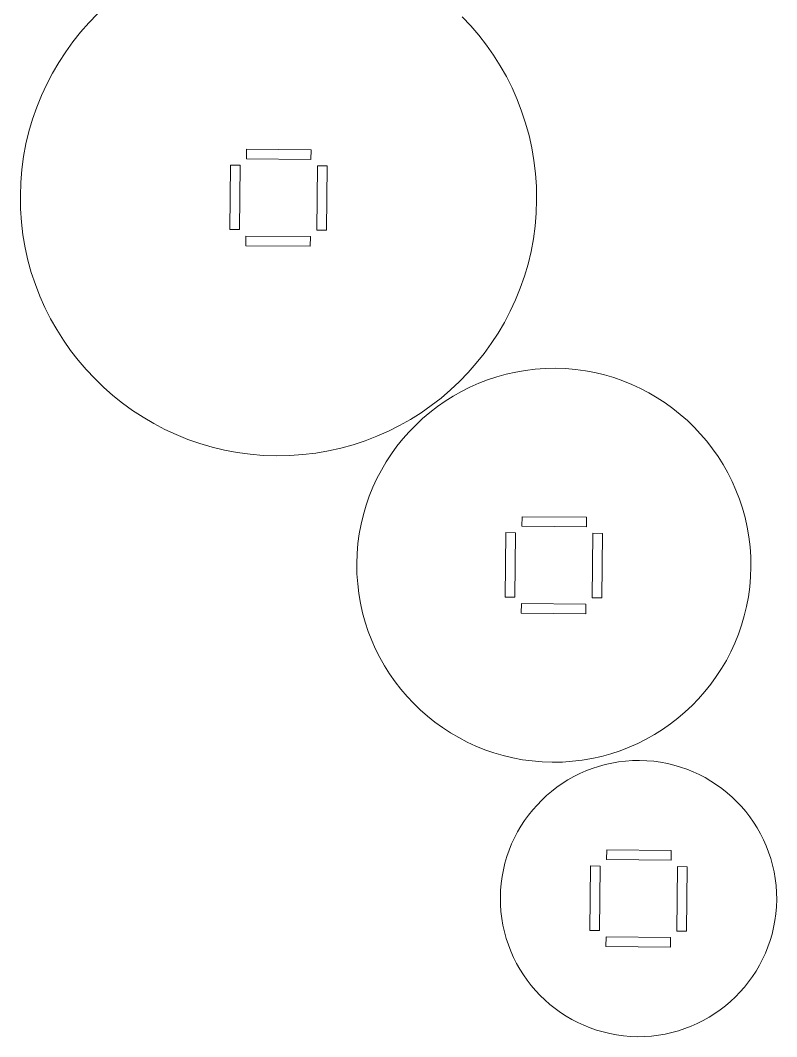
# Model space of a CAD drawing. Header units: inches. Extents: x -2.95 to 3.29, y -5.05 to 4.57.
# Drawn here: x -2.95 to 0.337, y -4.843 to -0.424 of the extents above; entities that cross this region are included whole.
import ezdxf

# ---------------------------------------------------------------- set-up
doc = ezdxf.new("R2010")
doc.units = ezdxf.units.IN
doc.header["$MEASUREMENT"] = 0
doc.layers.add('Katman 1', color=7, linetype='Continuous')

msp = doc.modelspace()

# ---------------------------------------------------------------- linework, layer by layer
at = {"layer": 'Katman 1', "color": 250, "lineweight": 9}
for points in [[(-2.6141, -0.3965), (-2.6141, -0.3965), (-2.6519, -0.4354), (-2.6519, -0.4354)], [(-2.6519, -0.4354), (-2.6519, -0.4354), (-2.6875, -0.4757), (-2.6875, -0.4757)], [(-0.992, -0.4484), (-0.992, -0.4484), (-1.0291, -0.4089), (-1.0291, -0.4089)], [(-2.6875, -0.4757), (-2.6875, -0.4757), (-2.7211, -0.5178), (-2.7211, -0.5178)], [(-0.9573, -0.4893), (-0.9573, -0.4893), (-0.992, -0.4484), (-0.992, -0.4484)], [(-2.7211, -0.5178), (-2.7211, -0.5178), (-2.7526, -0.5616), (-2.7526, -0.5616)], [(-0.924, -0.5319), (-0.924, -0.5319), (-0.9573, -0.4893), (-0.9573, -0.4893)], [(-2.7526, -0.5616), (-2.7526, -0.5616), (-2.7823, -0.6069), (-2.7823, -0.6069)], [(-0.8932, -0.5762), (-0.8932, -0.5762), (-0.924, -0.5319), (-0.924, -0.5319)], [(-2.7823, -0.6069), (-2.7823, -0.6069), (-2.8096, -0.6536), (-2.8096, -0.6536)], [(-0.8642, -0.6219), (-0.8642, -0.6219), (-0.8932, -0.5762), (-0.8932, -0.5762)], [(-2.8096, -0.6536), (-2.8096, -0.6536), (-2.8349, -0.702), (-2.8349, -0.702)], [(-0.8376, -0.669), (-0.8376, -0.669), (-0.8642, -0.6219), (-0.8642, -0.6219)], [(-2.8349, -0.702), (-2.8349, -0.702), (-2.858, -0.7515), (-2.858, -0.7515)], [(-0.8131, -0.7179), (-0.8131, -0.7179), (-0.8376, -0.669), (-0.8376, -0.669)], [(-0.7911, -0.7677), (-0.7911, -0.7677), (-0.8131, -0.7179), (-0.8131, -0.7179)], [(-2.858, -0.7515), (-2.858, -0.7515), (-2.8784, -0.8021), (-2.8784, -0.8021)], [(-0.7712, -0.8186), (-0.7712, -0.8186), (-0.7911, -0.7677), (-0.7911, -0.7677)], [(-2.8784, -0.8021), (-2.8784, -0.8021), (-2.8966, -0.8541), (-2.8966, -0.8541)], [(-0.7538, -0.8709), (-0.7538, -0.8709), (-0.7712, -0.8186), (-0.7712, -0.8186)], [(-2.8966, -0.8541), (-2.8966, -0.8541), (-2.9121, -0.9072), (-2.9121, -0.9072)], [(-0.7392, -0.9242), (-0.7392, -0.9242), (-0.7538, -0.8709), (-0.7538, -0.8709)], [(-2.9121, -0.9072), (-2.9121, -0.9072), (-2.9251, -0.9614), (-2.9251, -0.9614)], [(-0.727, -0.9786), (-0.727, -0.9786), (-0.7392, -0.9242), (-0.7392, -0.9242)], [(-2.9251, -0.9614), (-2.9251, -0.9614), (-2.9354, -1.0162), (-2.9354, -1.0162)], [(-2.9354, -1.0162), (-2.9354, -1.0162), (-2.9431, -1.0722), (-2.9431, -1.0722)], [(-1.9663, -0.9843), (-1.9663, -0.9843), (-1.9667, -1.0263), (-1.9667, -1.0263)], [(-1.6864, -0.9865), (-1.6864, -0.9865), (-1.9663, -0.9843), (-1.9663, -0.9843)], [(-1.6867, -1.0285), (-1.6867, -1.0285), (-1.6864, -0.9865), (-1.6864, -0.9865)], [(-0.7176, -1.0336), (-0.7176, -1.0336), (-0.727, -0.9786), (-0.727, -0.9786)], [(-2.0369, -1.0537), (-2.0369, -1.0537), (-2.0391, -1.3337), (-2.0391, -1.3337)], [(-1.9949, -1.0541), (-1.9949, -1.0541), (-2.0369, -1.0537), (-2.0369, -1.0537)], [(-1.9971, -1.334), (-1.9971, -1.334), (-1.9949, -1.0541), (-1.9949, -1.0541)], [(-1.9667, -1.0263), (-1.9667, -1.0263), (-1.6867, -1.0285), (-1.6867, -1.0285)], [(-1.6589, -1.0567), (-1.6589, -1.0567), (-1.6611, -1.3367), (-1.6611, -1.3367)], [(-1.6169, -1.057), (-1.6169, -1.057), (-1.6589, -1.0567), (-1.6589, -1.0567)], [(-1.6191, -1.337), (-1.6191, -1.337), (-1.6169, -1.057), (-1.6169, -1.057)], [(-0.711, -1.0897), (-0.711, -1.0897), (-0.7176, -1.0336), (-0.7176, -1.0336)], [(-2.9431, -1.0722), (-2.9431, -1.0722), (-2.9478, -1.1291), (-2.9478, -1.1291)], [(-0.7069, -1.1467), (-0.7069, -1.1467), (-0.711, -1.0897), (-0.711, -1.0897)], [(-2.9478, -1.1291), (-2.9478, -1.1291), (-2.9496, -1.1866), (-2.9496, -1.1866)], [(-0.706, -1.2042), (-0.706, -1.2042), (-0.7069, -1.1467), (-0.7069, -1.1467)], [(-2.9496, -1.1866), (-2.9496, -1.1866), (-2.9487, -1.2443), (-2.9487, -1.2443)], [(-0.7078, -1.2619), (-0.7078, -1.2619), (-0.706, -1.2042), (-0.706, -1.2042)], [(-2.9487, -1.2443), (-2.9487, -1.2443), (-2.9449, -1.3011), (-2.9449, -1.3011)], [(-0.7128, -1.3186), (-0.7128, -1.3186), (-0.7078, -1.2619), (-0.7078, -1.2619)], [(-2.9449, -1.3011), (-2.9449, -1.3011), (-2.9381, -1.3571), (-2.9381, -1.3571)], [(-0.7203, -1.3745), (-0.7203, -1.3745), (-0.7128, -1.3186), (-0.7128, -1.3186)], [(-2.9381, -1.3571), (-2.9381, -1.3571), (-2.9287, -1.4125), (-2.9287, -1.4125)], [(-2.0391, -1.3337), (-2.0391, -1.3337), (-1.9971, -1.334), (-1.9971, -1.334)], [(-1.9693, -1.3622), (-1.9693, -1.3622), (-1.9696, -1.4042), (-1.9696, -1.4042)], [(-1.6893, -1.3644), (-1.6893, -1.3644), (-1.9693, -1.3622), (-1.9693, -1.3622)], [(-1.6897, -1.4064), (-1.6897, -1.4064), (-1.6893, -1.3644), (-1.6893, -1.3644)], [(-1.6611, -1.3367), (-1.6611, -1.3367), (-1.6191, -1.337), (-1.6191, -1.337)], [(-2.9287, -1.4125), (-2.9287, -1.4125), (-2.9165, -1.4668), (-2.9165, -1.4668)], [(-1.9696, -1.4042), (-1.9696, -1.4042), (-1.6897, -1.4064), (-1.6897, -1.4064)], [(-0.7305, -1.4297), (-0.7305, -1.4297), (-0.7203, -1.3745), (-0.7203, -1.3745)], [(-0.7436, -1.4838), (-0.7436, -1.4838), (-0.7305, -1.4297), (-0.7305, -1.4297)], [(-2.9165, -1.4668), (-2.9165, -1.4668), (-2.9019, -1.5201), (-2.9019, -1.5201)], [(-0.759, -1.5369), (-0.759, -1.5369), (-0.7436, -1.4838), (-0.7436, -1.4838)], [(-2.9019, -1.5201), (-2.9019, -1.5201), (-2.8844, -1.5724), (-2.8844, -1.5724)], [(-0.7772, -1.589), (-0.7772, -1.589), (-0.759, -1.5369), (-0.759, -1.5369)], [(-2.8844, -1.5724), (-2.8844, -1.5724), (-2.8649, -1.6233), (-2.8649, -1.6233)], [(-0.798, -1.6395), (-0.798, -1.6395), (-0.7772, -1.589), (-0.7772, -1.589)], [(-2.8649, -1.6233), (-2.8649, -1.6233), (-2.8425, -1.6732), (-2.8425, -1.6732)], [(-2.8425, -1.6732), (-2.8425, -1.6732), (-2.818, -1.7217), (-2.818, -1.7217)], [(-0.8207, -1.689), (-0.8207, -1.689), (-0.798, -1.6395), (-0.798, -1.6395)], [(-2.818, -1.7217), (-2.818, -1.7217), (-2.7915, -1.7688), (-2.7915, -1.7688)], [(-0.846, -1.7372), (-0.846, -1.7372), (-0.8207, -1.689), (-0.8207, -1.689)], [(-0.8733, -1.7838), (-0.8733, -1.7838), (-0.846, -1.7372), (-0.846, -1.7372)], [(-2.7915, -1.7688), (-2.7915, -1.7688), (-2.7624, -1.8145), (-2.7624, -1.8145)], [(-0.9031, -1.8291), (-0.9031, -1.8291), (-0.8733, -1.7838), (-0.8733, -1.7838)], [(-2.7624, -1.8145), (-2.7624, -1.8145), (-2.7316, -1.8588), (-2.7316, -1.8588)], [(-0.9345, -1.8729), (-0.9345, -1.8729), (-0.9031, -1.8291), (-0.9031, -1.8291)], [(-2.7316, -1.8588), (-2.7316, -1.8588), (-2.6987, -1.9014), (-2.6987, -1.9014)], [(-0.9685, -1.915), (-0.9685, -1.915), (-0.9345, -1.8729), (-0.9345, -1.8729)], [(-2.6987, -1.9014), (-2.6987, -1.9014), (-2.6637, -1.9427), (-2.6637, -1.9427)], [(-2.6637, -1.9427), (-2.6637, -1.9427), (-2.6266, -1.9818), (-2.6266, -1.9818)], [(-1.0038, -1.9557), (-1.0038, -1.9557), (-0.9685, -1.915), (-0.9685, -1.915)], [(-0.7122, -1.9405), (-0.7122, -1.9405), (-0.7549, -1.9458), (-0.7549, -1.9458)], [(-0.6687, -1.9377), (-0.6687, -1.9377), (-0.7122, -1.9405), (-0.7122, -1.9405)], [(-0.6246, -1.937), (-0.6246, -1.937), (-0.6687, -1.9377), (-0.6687, -1.9377)], [(-0.5809, -1.9383), (-0.5809, -1.9383), (-0.6246, -1.937), (-0.6246, -1.937)], [(-0.5375, -1.9418), (-0.5375, -1.9418), (-0.5809, -1.9383), (-0.5809, -1.9383)], [(-0.4945, -1.9478), (-0.4945, -1.9478), (-0.5375, -1.9418), (-0.5375, -1.9418)], [(-2.6266, -1.9818), (-2.6266, -1.9818), (-2.588, -2.0192), (-2.588, -2.0192)], [(-1.0415, -1.9942), (-1.0415, -1.9942), (-1.0038, -1.9557), (-1.0038, -1.9557)], [(-0.919, -1.9868), (-0.919, -1.9868), (-0.958, -2.0019), (-0.958, -2.0019)], [(-0.879, -1.9735), (-0.879, -1.9735), (-0.919, -1.9868), (-0.919, -1.9868)], [(-0.8383, -1.9622), (-0.8383, -1.9622), (-0.879, -1.9735), (-0.879, -1.9735)], [(-0.7969, -1.9531), (-0.7969, -1.9531), (-0.8383, -1.9622), (-0.8383, -1.9622)], [(-0.7549, -1.9458), (-0.7549, -1.9458), (-0.7969, -1.9531), (-0.7969, -1.9531)], [(-0.4526, -1.9558), (-0.4526, -1.9558), (-0.4945, -1.9478), (-0.4945, -1.9478)], [(-0.4114, -1.9656), (-0.4114, -1.9656), (-0.4526, -1.9558), (-0.4526, -1.9558)], [(-0.3708, -1.9775), (-0.3708, -1.9775), (-0.4114, -1.9656), (-0.4114, -1.9656)], [(-0.331, -1.9914), (-0.331, -1.9914), (-0.3708, -1.9775), (-0.3708, -1.9775)], [(-2.588, -2.0192), (-2.588, -2.0192), (-2.5477, -2.0549), (-2.5477, -2.0549)], [(-1.1216, -2.0661), (-1.1216, -2.0661), (-1.0807, -2.031), (-1.0807, -2.031)], [(-1.0807, -2.031), (-1.0807, -2.031), (-1.0415, -1.9942), (-1.0415, -1.9942)], [(-0.9958, -2.0187), (-0.9958, -2.0187), (-1.0331, -2.0374), (-1.0331, -2.0374)], [(-0.958, -2.0019), (-0.958, -2.0019), (-0.9958, -2.0187), (-0.9958, -2.0187)], [(-0.2923, -2.0071), (-0.2923, -2.0071), (-0.331, -1.9914), (-0.331, -1.9914)], [(-0.2547, -2.0246), (-0.2547, -2.0246), (-0.2923, -2.0071), (-0.2923, -2.0071)], [(-0.2181, -2.0438), (-0.2181, -2.0438), (-0.2547, -2.0246), (-0.2547, -2.0246)], [(-2.5477, -2.0549), (-2.5477, -2.0549), (-2.5052, -2.0888), (-2.5052, -2.0888)], [(-1.1645, -2.0993), (-1.1645, -2.0993), (-1.1216, -2.0661), (-1.1216, -2.0661)], [(-1.069, -2.0577), (-1.069, -2.0577), (-1.1038, -2.0799), (-1.1038, -2.0799)], [(-1.0331, -2.0374), (-1.0331, -2.0374), (-1.069, -2.0577), (-1.069, -2.0577)], [(-0.1822, -2.0647), (-0.1822, -2.0647), (-0.2181, -2.0438), (-0.2181, -2.0438)], [(-0.1477, -2.0874), (-0.1477, -2.0874), (-0.1822, -2.0647), (-0.1822, -2.0647)], [(-2.5052, -2.0888), (-2.5052, -2.0888), (-2.4617, -2.1203), (-2.4617, -2.1203)], [(-2.4617, -2.1203), (-2.4617, -2.1203), (-2.4165, -2.15), (-2.4165, -2.15)], [(-1.2085, -2.1301), (-1.2085, -2.1301), (-1.1645, -2.0993), (-1.1645, -2.0993)], [(-1.1376, -2.1034), (-1.1376, -2.1034), (-1.1703, -2.1287), (-1.1703, -2.1287)], [(-1.1038, -2.0799), (-1.1038, -2.0799), (-1.1376, -2.1034), (-1.1376, -2.1034)], [(-0.1143, -2.1114), (-0.1143, -2.1114), (-0.1477, -2.0874), (-0.1477, -2.0874)], [(-0.082, -2.1372), (-0.082, -2.1372), (-0.1143, -2.1114), (-0.1143, -2.1114)], [(-2.4165, -2.15), (-2.4165, -2.15), (-2.3694, -2.1774), (-2.3694, -2.1774)], [(-1.3017, -2.1858), (-1.3017, -2.1858), (-1.2542, -2.1592), (-1.2542, -2.1592)], [(-1.2542, -2.1592), (-1.2542, -2.1592), (-1.2085, -2.1301), (-1.2085, -2.1301)], [(-1.2017, -2.1554), (-1.2017, -2.1554), (-1.2317, -2.1835), (-1.2317, -2.1835)], [(-1.1703, -2.1287), (-1.1703, -2.1287), (-1.2017, -2.1554), (-1.2017, -2.1554)], [(-0.051, -2.1645), (-0.051, -2.1645), (-0.082, -2.1372), (-0.082, -2.1372)], [(-0.0215, -2.193), (-0.0215, -2.193), (-0.051, -2.1645), (-0.051, -2.1645)], [(-2.3694, -2.1774), (-2.3694, -2.1774), (-2.3213, -2.2026), (-2.3213, -2.2026)], [(-2.3213, -2.2026), (-2.3213, -2.2026), (-2.2718, -2.2254), (-2.2718, -2.2254)], [(-1.3502, -2.2102), (-1.3502, -2.2102), (-1.3017, -2.1858), (-1.3017, -2.1858)], [(-1.2317, -2.1835), (-1.2317, -2.1835), (-1.2603, -2.213), (-1.2603, -2.213)], [(0.0066, -2.223), (0.0066, -2.223), (-0.0215, -2.193), (-0.0215, -2.193)], [(-2.2718, -2.2254), (-2.2718, -2.2254), (-2.2212, -2.2461), (-2.2212, -2.2461)], [(-2.2212, -2.2461), (-2.2212, -2.2461), (-2.1692, -2.264), (-2.1692, -2.264)], [(-1.5033, -2.2692), (-1.5033, -2.2692), (-1.4509, -2.2521), (-1.4509, -2.2521)], [(-1.4509, -2.2521), (-1.4509, -2.2521), (-1.4001, -2.2322), (-1.4001, -2.2322)], [(-1.4001, -2.2322), (-1.4001, -2.2322), (-1.3502, -2.2102), (-1.3502, -2.2102)], [(-1.2874, -2.244), (-1.2874, -2.244), (-1.3132, -2.2759), (-1.3132, -2.2759)], [(-1.2603, -2.213), (-1.2603, -2.213), (-1.2874, -2.244), (-1.2874, -2.244)], [(0.0333, -2.2543), (0.0333, -2.2543), (0.0066, -2.223), (0.0066, -2.223)], [(-2.1692, -2.264), (-2.1692, -2.264), (-2.1161, -2.2798), (-2.1161, -2.2798)], [(-2.1161, -2.2798), (-2.1161, -2.2798), (-2.062, -2.2928), (-2.062, -2.2928)], [(-2.062, -2.2928), (-2.062, -2.2928), (-2.0071, -2.3031), (-2.0071, -2.3031)], [(-1.6659, -2.3057), (-1.6659, -2.3057), (-1.6109, -2.2964), (-1.6109, -2.2964)], [(-1.6109, -2.2964), (-1.6109, -2.2964), (-1.5566, -2.2842), (-1.5566, -2.2842)], [(-1.5566, -2.2842), (-1.5566, -2.2842), (-1.5033, -2.2692), (-1.5033, -2.2692)], [(-1.3132, -2.2759), (-1.3132, -2.2759), (-1.3373, -2.3094), (-1.3373, -2.3094)], [(0.0583, -2.2867), (0.0583, -2.2867), (0.0333, -2.2543), (0.0333, -2.2543)], [(0.0822, -2.3205), (0.0822, -2.3205), (0.0583, -2.2867), (0.0583, -2.2867)], [(-2.0071, -2.3031), (-2.0071, -2.3031), (-1.9509, -2.3105), (-1.9509, -2.3105)], [(-1.9509, -2.3105), (-1.9509, -2.3105), (-1.8942, -2.3155), (-1.8942, -2.3155)], [(-1.8942, -2.3155), (-1.8942, -2.3155), (-1.8368, -2.3174), (-1.8368, -2.3174)], [(-1.8368, -2.3174), (-1.8368, -2.3174), (-1.7791, -2.3164), (-1.7791, -2.3164)], [(-1.7791, -2.3164), (-1.7791, -2.3164), (-1.7223, -2.3123), (-1.7223, -2.3123)], [(-1.7223, -2.3123), (-1.7223, -2.3123), (-1.6659, -2.3057), (-1.6659, -2.3057)], [(-1.3373, -2.3094), (-1.3373, -2.3094), (-1.36, -2.3438), (-1.36, -2.3438)], [(0.1039, -2.3553), (0.1039, -2.3553), (0.0822, -2.3205), (0.0822, -2.3205)], [(-1.3809, -2.3797), (-1.3809, -2.3797), (-1.4001, -2.4163), (-1.4001, -2.4163)], [(-1.36, -2.3438), (-1.36, -2.3438), (-1.3809, -2.3797), (-1.3809, -2.3797)], [(0.1247, -2.3915), (0.1247, -2.3915), (0.1039, -2.3553), (0.1039, -2.3553)], [(-1.4001, -2.4163), (-1.4001, -2.4163), (-1.4175, -2.4543), (-1.4175, -2.4543)], [(0.1432, -2.4284), (0.1432, -2.4284), (0.1247, -2.3915), (0.1247, -2.3915)], [(0.1601, -2.4667), (0.1601, -2.4667), (0.1432, -2.4284), (0.1432, -2.4284)], [(-1.4175, -2.4543), (-1.4175, -2.4543), (-1.4332, -2.4931), (-1.4332, -2.4931)], [(0.1752, -2.5057), (0.1752, -2.5057), (0.1601, -2.4667), (0.1601, -2.4667)], [(-1.4332, -2.4931), (-1.4332, -2.4931), (-1.4469, -2.5325), (-1.4469, -2.5325)], [(0.1882, -2.5453), (0.1882, -2.5453), (0.1752, -2.5057), (0.1752, -2.5057)], [(-1.4469, -2.5325), (-1.4469, -2.5325), (-1.4591, -2.573), (-1.4591, -2.573)], [(0.1994, -2.586), (0.1994, -2.586), (0.1882, -2.5453), (0.1882, -2.5453)], [(-1.4591, -2.573), (-1.4591, -2.573), (-1.4688, -2.6142), (-1.4688, -2.6142)], [(-0.7697, -2.5819), (-0.7697, -2.5819), (-0.77, -2.6239), (-0.77, -2.6239)], [(-0.4897, -2.5841), (-0.4897, -2.5841), (-0.7697, -2.5819), (-0.7697, -2.5819)], [(-0.49, -2.6261), (-0.49, -2.6261), (-0.4897, -2.5841), (-0.4897, -2.5841)], [(0.2089, -2.6274), (0.2089, -2.6274), (0.1994, -2.586), (0.1994, -2.586)], [(-1.4688, -2.6142), (-1.4688, -2.6142), (-1.4769, -2.6565), (-1.4769, -2.6565)], [(-0.77, -2.6239), (-0.77, -2.6239), (-0.49, -2.6261), (-0.49, -2.6261)], [(0.2159, -2.6698), (0.2159, -2.6698), (0.2089, -2.6274), (0.2089, -2.6274)], [(-1.4769, -2.6565), (-1.4769, -2.6565), (-1.4824, -2.6992), (-1.4824, -2.6992)], [(-0.8402, -2.6514), (-0.8402, -2.6514), (-0.8424, -2.9313), (-0.8424, -2.9313)], [(-0.7982, -2.6517), (-0.7982, -2.6517), (-0.8402, -2.6514), (-0.8402, -2.6514)], [(-0.8004, -2.9317), (-0.8004, -2.9317), (-0.7982, -2.6517), (-0.7982, -2.6517)], [(-0.4622, -2.6543), (-0.4622, -2.6543), (-0.4644, -2.9343), (-0.4644, -2.9343)], [(-0.4202, -2.6546), (-0.4202, -2.6546), (-0.4622, -2.6543), (-0.4622, -2.6543)], [(-0.4224, -2.9346), (-0.4224, -2.9346), (-0.4202, -2.6546), (-0.4202, -2.6546)], [(0.2212, -2.7125), (0.2212, -2.7125), (0.2159, -2.6698), (0.2159, -2.6698)], [(-1.4824, -2.6992), (-1.4824, -2.6992), (-1.4863, -2.7425), (-1.4863, -2.7425)], [(0.224, -2.7559), (0.224, -2.7559), (0.2212, -2.7125), (0.2212, -2.7125)], [(-1.4863, -2.7425), (-1.4863, -2.7425), (-1.4877, -2.7863), (-1.4877, -2.7863)], [(0.225, -2.7997), (0.225, -2.7997), (0.224, -2.7559), (0.224, -2.7559)], [(-1.4877, -2.7863), (-1.4877, -2.7863), (-1.487, -2.8304), (-1.487, -2.8304)], [(0.2233, -2.8438), (0.2233, -2.8438), (0.225, -2.7997), (0.225, -2.7997)], [(-1.487, -2.8304), (-1.487, -2.8304), (-1.4838, -2.8738), (-1.4838, -2.8738)], [(0.2198, -2.8871), (0.2198, -2.8871), (0.2233, -2.8438), (0.2233, -2.8438)], [(-1.4838, -2.8738), (-1.4838, -2.8738), (-1.4789, -2.9165), (-1.4789, -2.9165)], [(0.2139, -2.9298), (0.2139, -2.9298), (0.2198, -2.8871), (0.2198, -2.8871)], [(-1.4789, -2.9165), (-1.4789, -2.9165), (-1.4715, -2.9586), (-1.4715, -2.9586)], [(-1.4715, -2.9586), (-1.4715, -2.9586), (-1.4624, -3.0003), (-1.4624, -3.0003)], [(-0.8424, -2.9313), (-0.8424, -2.9313), (-0.8004, -2.9317), (-0.8004, -2.9317)], [(-0.7726, -2.9599), (-0.7726, -2.9599), (-0.773, -3.0019), (-0.773, -3.0019)], [(-0.4926, -2.9621), (-0.4926, -2.9621), (-0.7726, -2.9599), (-0.7726, -2.9599)], [(-0.4644, -2.9343), (-0.4644, -2.9343), (-0.4224, -2.9346), (-0.4224, -2.9346)], [(0.2062, -2.9718), (0.2062, -2.9718), (0.2139, -2.9298), (0.2139, -2.9298)], [(-1.4624, -3.0003), (-1.4624, -3.0003), (-1.4509, -3.041), (-1.4509, -3.041)], [(-0.773, -3.0019), (-0.773, -3.0019), (-0.493, -3.0041), (-0.493, -3.0041)], [(-0.493, -3.0041), (-0.493, -3.0041), (-0.4926, -2.9621), (-0.4926, -2.9621)], [(0.1961, -3.0133), (0.1961, -3.0133), (0.2062, -2.9718), (0.2062, -2.9718)], [(-1.4509, -3.041), (-1.4509, -3.041), (-1.4379, -3.0807), (-1.4379, -3.0807)], [(0.1842, -3.0538), (0.1842, -3.0538), (0.1961, -3.0133), (0.1961, -3.0133)], [(-1.4379, -3.0807), (-1.4379, -3.0807), (-1.4228, -3.1196), (-1.4228, -3.1196)], [(0.1706, -3.0933), (0.1706, -3.0933), (0.1842, -3.0538), (0.1842, -3.0538)], [(-1.4228, -3.1196), (-1.4228, -3.1196), (-1.4059, -3.1579), (-1.4059, -3.1579)], [(0.1374, -3.17), (0.1374, -3.17), (0.1549, -3.132), (0.1549, -3.132)], [(0.1549, -3.132), (0.1549, -3.132), (0.1706, -3.0933), (0.1706, -3.0933)], [(-1.4059, -3.1579), (-1.4059, -3.1579), (-1.3873, -3.1948), (-1.3873, -3.1948)], [(0.1183, -3.2066), (0.1183, -3.2066), (0.1374, -3.17), (0.1374, -3.17)], [(-1.3873, -3.1948), (-1.3873, -3.1948), (-1.367, -3.2307), (-1.367, -3.2307)], [(0.097, -3.2422), (0.097, -3.2422), (0.1183, -3.2066), (0.1183, -3.2066)], [(-1.367, -3.2307), (-1.367, -3.2307), (-1.3448, -3.2658), (-1.3448, -3.2658)], [(-1.3448, -3.2658), (-1.3448, -3.2658), (-1.3213, -3.2996), (-1.3213, -3.2996)], [(0.0747, -3.2769), (0.0747, -3.2769), (0.097, -3.2422), (0.097, -3.2422)], [(-1.3213, -3.2996), (-1.3213, -3.2996), (-1.296, -3.332), (-1.296, -3.332)], [(0.0248, -3.3424), (0.0248, -3.3424), (0.0502, -3.3103), (0.0502, -3.3103)], [(0.0502, -3.3103), (0.0502, -3.3103), (0.0747, -3.2769), (0.0747, -3.2769)], [(-1.296, -3.332), (-1.296, -3.332), (-1.2693, -3.3634), (-1.2693, -3.3634)], [(-0.0024, -3.3733), (-0.0024, -3.3733), (0.0248, -3.3424), (0.0248, -3.3424)], [(-1.2693, -3.3634), (-1.2693, -3.3634), (-1.2412, -3.3933), (-1.2412, -3.3933)], [(-1.2412, -3.3933), (-1.2412, -3.3933), (-1.2117, -3.4219), (-1.2117, -3.4219)], [(-0.031, -3.4028), (-0.031, -3.4028), (-0.0024, -3.3733), (-0.0024, -3.3733)], [(-1.2117, -3.4219), (-1.2117, -3.4219), (-1.1807, -3.4491), (-1.1807, -3.4491)], [(-0.0923, -3.4577), (-0.0923, -3.4577), (-0.061, -3.4309), (-0.061, -3.4309)], [(-0.061, -3.4309), (-0.061, -3.4309), (-0.031, -3.4028), (-0.031, -3.4028)], [(-1.1807, -3.4491), (-1.1807, -3.4491), (-1.1484, -3.4749), (-1.1484, -3.4749)], [(-1.1484, -3.4749), (-1.1484, -3.4749), (-1.115, -3.499), (-1.115, -3.499)], [(-0.1588, -3.5065), (-0.1588, -3.5065), (-0.1251, -3.483), (-0.1251, -3.483)], [(-0.1251, -3.483), (-0.1251, -3.483), (-0.0923, -3.4577), (-0.0923, -3.4577)], [(-1.115, -3.499), (-1.115, -3.499), (-1.0805, -3.5216), (-1.0805, -3.5216)], [(-1.0805, -3.5216), (-1.0805, -3.5216), (-1.0449, -3.5426), (-1.0449, -3.5426)], [(-0.2299, -3.549), (-0.2299, -3.549), (-0.1937, -3.5286), (-0.1937, -3.5286)], [(-0.1937, -3.5286), (-0.1937, -3.5286), (-0.1588, -3.5065), (-0.1588, -3.5065)], [(-1.0449, -3.5426), (-1.0449, -3.5426), (-1.0079, -3.5618), (-1.0079, -3.5618)], [(-1.0079, -3.5618), (-1.0079, -3.5618), (-0.9704, -3.5792), (-0.9704, -3.5792)], [(-0.3047, -3.5844), (-0.3047, -3.5844), (-0.2668, -3.5676), (-0.2668, -3.5676)], [(-0.2668, -3.5676), (-0.2668, -3.5676), (-0.2299, -3.549), (-0.2299, -3.549)], [(-0.9704, -3.5792), (-0.9704, -3.5792), (-0.9316, -3.5949), (-0.9316, -3.5949)], [(-0.9316, -3.5949), (-0.9316, -3.5949), (-0.8918, -3.6088), (-0.8918, -3.6088)], [(-0.8918, -3.6088), (-0.8918, -3.6088), (-0.8513, -3.6207), (-0.8513, -3.6207)], [(-0.8513, -3.6207), (-0.8513, -3.6207), (-0.8101, -3.6305), (-0.8101, -3.6305)], [(-0.4244, -3.6241), (-0.4244, -3.6241), (-0.3837, -3.6128), (-0.3837, -3.6128)], [(-0.3837, -3.6128), (-0.3837, -3.6128), (-0.3437, -3.5995), (-0.3437, -3.5995)], [(-0.3437, -3.5995), (-0.3437, -3.5995), (-0.3047, -3.5844), (-0.3047, -3.5844)], [(-0.8101, -3.6305), (-0.8101, -3.6305), (-0.7682, -3.6385), (-0.7682, -3.6385)], [(-0.7682, -3.6385), (-0.7682, -3.6385), (-0.7255, -3.6441), (-0.7255, -3.6441)], [(-0.7255, -3.6441), (-0.7255, -3.6441), (-0.6821, -3.6479), (-0.6821, -3.6479)], [(-0.6821, -3.6479), (-0.6821, -3.6479), (-0.6381, -3.6494), (-0.6381, -3.6494)], [(-0.6381, -3.6494), (-0.6381, -3.6494), (-0.5943, -3.6486), (-0.5943, -3.6486)], [(-0.5943, -3.6486), (-0.5943, -3.6486), (-0.5509, -3.6455), (-0.5509, -3.6455)], [(-0.5509, -3.6455), (-0.5509, -3.6455), (-0.5078, -3.6406), (-0.5078, -3.6406)], [(-0.5078, -3.6406), (-0.5078, -3.6406), (-0.4657, -3.6332), (-0.4657, -3.6332)], [(-0.4657, -3.6332), (-0.4657, -3.6332), (-0.4244, -3.6241), (-0.4244, -3.6241)], [(-0.4086, -3.6595), (-0.4086, -3.6595), (-0.4373, -3.6674), (-0.4373, -3.6674)], [(-0.3794, -3.6531), (-0.3794, -3.6531), (-0.4086, -3.6595), (-0.4086, -3.6595)], [(-0.35, -3.6481), (-0.35, -3.6481), (-0.3794, -3.6531), (-0.3794, -3.6531)], [(-0.3199, -3.6445), (-0.3199, -3.6445), (-0.35, -3.6481), (-0.35, -3.6481)], [(-0.2894, -3.6423), (-0.2894, -3.6423), (-0.3199, -3.6445), (-0.3199, -3.6445)], [(-0.2586, -3.6418), (-0.2586, -3.6418), (-0.2894, -3.6423), (-0.2894, -3.6423)], [(-0.2278, -3.6428), (-0.2278, -3.6428), (-0.2586, -3.6418), (-0.2586, -3.6418)], [(-0.1974, -3.6455), (-0.1974, -3.6455), (-0.2278, -3.6428), (-0.2278, -3.6428)], [(-0.1677, -3.6495), (-0.1677, -3.6495), (-0.1974, -3.6455), (-0.1974, -3.6455)], [(-0.138, -3.655), (-0.138, -3.655), (-0.1677, -3.6495), (-0.1677, -3.6495)], [(-0.1093, -3.6619), (-0.1093, -3.6619), (-0.138, -3.655), (-0.138, -3.655)], [(-0.0807, -3.6702), (-0.0807, -3.6702), (-0.1093, -3.6619), (-0.1093, -3.6619)], [(-0.5191, -3.6989), (-0.5191, -3.6989), (-0.5451, -3.712), (-0.5451, -3.712)], [(-0.4924, -3.6873), (-0.4924, -3.6873), (-0.5191, -3.6989), (-0.5191, -3.6989)], [(-0.465, -3.6766), (-0.465, -3.6766), (-0.4924, -3.6873), (-0.4924, -3.6873)], [(-0.4373, -3.6674), (-0.4373, -3.6674), (-0.465, -3.6766), (-0.465, -3.6766)], [(-0.0531, -3.6799), (-0.0531, -3.6799), (-0.0807, -3.6702), (-0.0807, -3.6702)], [(-0.0259, -3.6909), (-0.0259, -3.6909), (-0.0531, -3.6799), (-0.0531, -3.6799)], [(0.0006, -3.703), (0.0006, -3.703), (-0.0259, -3.6909), (-0.0259, -3.6909)], [(0.0264, -3.7165), (0.0264, -3.7165), (0.0006, -3.703), (0.0006, -3.703)], [(-0.5947, -3.7417), (-0.5947, -3.7417), (-0.6186, -3.7583), (-0.6186, -3.7583)], [(-0.5704, -3.7265), (-0.5704, -3.7265), (-0.5947, -3.7417), (-0.5947, -3.7417)], [(-0.5451, -3.712), (-0.5451, -3.712), (-0.5704, -3.7265), (-0.5704, -3.7265)], [(0.0515, -3.7314), (0.0515, -3.7314), (0.0264, -3.7165), (0.0264, -3.7165)], [(0.0759, -3.747), (0.0759, -3.747), (0.0515, -3.7314), (0.0515, -3.7314)], [(0.0992, -3.764), (0.0992, -3.764), (0.0759, -3.747), (0.0759, -3.747)], [(-0.6633, -3.7947), (-0.6633, -3.7947), (-0.6841, -3.8145), (-0.6841, -3.8145)], [(-0.6415, -3.776), (-0.6415, -3.776), (-0.6633, -3.7947), (-0.6633, -3.7947)], [(-0.6186, -3.7583), (-0.6186, -3.7583), (-0.6415, -3.776), (-0.6415, -3.776)], [(0.1218, -3.782), (0.1218, -3.782), (0.0992, -3.764), (0.0992, -3.764)], [(0.1433, -3.8011), (0.1433, -3.8011), (0.1218, -3.782), (0.1218, -3.782)], [(-0.7042, -3.8354), (-0.7042, -3.8354), (-0.7233, -3.8569), (-0.7233, -3.8569)], [(-0.6841, -3.8145), (-0.6841, -3.8145), (-0.7042, -3.8354), (-0.7042, -3.8354)], [(0.1642, -3.8212), (0.1642, -3.8212), (0.1433, -3.8011), (0.1433, -3.8011)], [(0.1836, -3.8423), (0.1836, -3.8423), (0.1642, -3.8212), (0.1642, -3.8212)], [(0.2023, -3.8642), (0.2023, -3.8642), (0.1836, -3.8423), (0.1836, -3.8423)], [(-0.7414, -3.8795), (-0.7414, -3.8795), (-0.7583, -3.9029), (-0.7583, -3.9029)], [(-0.7233, -3.8569), (-0.7233, -3.8569), (-0.7414, -3.8795), (-0.7414, -3.8795)], [(0.22, -3.8871), (0.22, -3.8871), (0.2023, -3.8642), (0.2023, -3.8642)], [(0.2366, -3.9107), (0.2366, -3.9107), (0.22, -3.8871), (0.22, -3.8871)], [(-0.7743, -3.9272), (-0.7743, -3.9272), (-0.7888, -3.9523), (-0.7888, -3.9523)], [(-0.7583, -3.9029), (-0.7583, -3.9029), (-0.7743, -3.9272), (-0.7743, -3.9272)], [(0.2522, -3.9353), (0.2522, -3.9353), (0.2366, -3.9107), (0.2366, -3.9107)], [(-0.7888, -3.9523), (-0.7888, -3.9523), (-0.8023, -3.9781), (-0.8023, -3.9781)], [(0.2663, -3.9606), (0.2663, -3.9606), (0.2522, -3.9353), (0.2522, -3.9353)], [(0.2794, -3.9866), (0.2794, -3.9866), (0.2663, -3.9606), (0.2663, -3.9606)], [(-0.8148, -4.0043), (-0.8148, -4.0043), (-0.8255, -4.0315), (-0.8255, -4.0315)], [(-0.8023, -3.9781), (-0.8023, -3.9781), (-0.8148, -4.0043), (-0.8148, -4.0043)], [(0.2914, -4.0129), (0.2914, -4.0129), (0.2794, -3.9866), (0.2794, -3.9866)], [(0.3021, -4.0403), (0.3021, -4.0403), (0.2914, -4.0129), (0.2914, -4.0129)], [(-0.8351, -4.0594), (-0.8351, -4.0594), (-0.8438, -4.0876), (-0.8438, -4.0876)], [(-0.8255, -4.0315), (-0.8255, -4.0315), (-0.8351, -4.0594), (-0.8351, -4.0594)], [(-0.4016, -4.0309), (-0.4016, -4.0309), (-0.402, -4.0729), (-0.402, -4.0729)], [(-0.1217, -4.0331), (-0.1217, -4.0331), (-0.4016, -4.0309), (-0.4016, -4.0309)], [(-0.122, -4.0751), (-0.122, -4.0751), (-0.1217, -4.0331), (-0.1217, -4.0331)], [(0.3113, -4.0684), (0.3113, -4.0684), (0.3021, -4.0403), (0.3021, -4.0403)], [(-0.8438, -4.0876), (-0.8438, -4.0876), (-0.8507, -4.1167), (-0.8507, -4.1167)], [(-0.4722, -4.1004), (-0.4722, -4.1004), (-0.4744, -4.3803), (-0.4744, -4.3803)], [(-0.4302, -4.1007), (-0.4302, -4.1007), (-0.4722, -4.1004), (-0.4722, -4.1004)], [(-0.4324, -4.3807), (-0.4324, -4.3807), (-0.4302, -4.1007), (-0.4302, -4.1007)], [(-0.402, -4.0729), (-0.402, -4.0729), (-0.122, -4.0751), (-0.122, -4.0751)], [(-0.0942, -4.1034), (-0.0942, -4.1034), (-0.0964, -4.3833), (-0.0964, -4.3833)], [(-0.0523, -4.1037), (-0.0523, -4.1037), (-0.0942, -4.1034), (-0.0942, -4.1034)], [(-0.0544, -4.3836), (-0.0544, -4.3836), (-0.0523, -4.1037), (-0.0523, -4.1037)], [(0.3192, -4.0968), (0.3192, -4.0968), (0.3113, -4.0684), (0.3113, -4.0684)], [(0.3256, -4.1259), (0.3256, -4.1259), (0.3192, -4.0968), (0.3192, -4.0968)], [(-0.8561, -4.146), (-0.8561, -4.146), (-0.8602, -4.1761), (-0.8602, -4.1761)], [(-0.8507, -4.1167), (-0.8507, -4.1167), (-0.8561, -4.146), (-0.8561, -4.146)], [(0.3306, -4.1553), (0.3306, -4.1553), (0.3256, -4.1259), (0.3256, -4.1259)], [(-0.8602, -4.1761), (-0.8602, -4.1761), (-0.8629, -4.2065), (-0.8629, -4.2065)], [(0.3342, -4.1855), (0.3342, -4.1855), (0.3306, -4.1553), (0.3306, -4.1553)], [(0.3364, -4.2159), (0.3364, -4.2159), (0.3342, -4.1855), (0.3342, -4.1855)], [(-0.8629, -4.2065), (-0.8629, -4.2065), (-0.8638, -4.2373), (-0.8638, -4.2373)], [(-0.8638, -4.2373), (-0.8638, -4.2373), (-0.8634, -4.2681), (-0.8634, -4.2681)], [(0.3369, -4.2467), (0.3369, -4.2467), (0.3364, -4.2159), (0.3364, -4.2159)], [(-0.8634, -4.2681), (-0.8634, -4.2681), (-0.8612, -4.2986), (-0.8612, -4.2986)], [(0.3332, -4.3079), (0.3332, -4.3079), (0.3359, -4.2775), (0.3359, -4.2775)], [(0.3359, -4.2775), (0.3359, -4.2775), (0.3369, -4.2467), (0.3369, -4.2467)], [(-0.8612, -4.2986), (-0.8612, -4.2986), (-0.8576, -4.3287), (-0.8576, -4.3287)], [(-0.8576, -4.3287), (-0.8576, -4.3287), (-0.8526, -4.3582), (-0.8526, -4.3582)], [(0.3291, -4.338), (0.3291, -4.338), (0.3332, -4.3079), (0.3332, -4.3079)], [(-0.8526, -4.3582), (-0.8526, -4.3582), (-0.8461, -4.3872), (-0.8461, -4.3872)], [(0.3168, -4.3964), (0.3168, -4.3964), (0.3237, -4.3674), (0.3237, -4.3674)], [(0.3237, -4.3674), (0.3237, -4.3674), (0.3291, -4.338), (0.3291, -4.338)], [(-0.8461, -4.3872), (-0.8461, -4.3872), (-0.8379, -4.4157), (-0.8379, -4.4157)], [(-0.8379, -4.4157), (-0.8379, -4.4157), (-0.8287, -4.4437), (-0.8287, -4.4437)], [(-0.4744, -4.3803), (-0.4744, -4.3803), (-0.4324, -4.3807), (-0.4324, -4.3807)], [(-0.4046, -4.4089), (-0.4046, -4.4089), (-0.4049, -4.4509), (-0.4049, -4.4509)], [(-0.1246, -4.4111), (-0.1246, -4.4111), (-0.4046, -4.4089), (-0.4046, -4.4089)], [(-0.125, -4.4531), (-0.125, -4.4531), (-0.1246, -4.4111), (-0.1246, -4.4111)], [(-0.0964, -4.3833), (-0.0964, -4.3833), (-0.0544, -4.3836), (-0.0544, -4.3836)], [(0.3085, -4.4246), (0.3085, -4.4246), (0.3168, -4.3964), (0.3168, -4.3964)], [(-0.8287, -4.4437), (-0.8287, -4.4437), (-0.8184, -4.4711), (-0.8184, -4.4711)], [(-0.4049, -4.4509), (-0.4049, -4.4509), (-0.125, -4.4531), (-0.125, -4.4531)], [(0.2878, -4.4798), (0.2878, -4.4798), (0.2989, -4.4526), (0.2989, -4.4526)], [(0.2989, -4.4526), (0.2989, -4.4526), (0.3085, -4.4246), (0.3085, -4.4246)], [(-0.8184, -4.4711), (-0.8184, -4.4711), (-0.8064, -4.4978), (-0.8064, -4.4978)], [(-0.8064, -4.4978), (-0.8064, -4.4978), (-0.7933, -4.5238), (-0.7933, -4.5238)], [(0.2619, -4.5321), (0.2619, -4.5321), (0.2754, -4.5063), (0.2754, -4.5063)], [(0.2754, -4.5063), (0.2754, -4.5063), (0.2878, -4.4798), (0.2878, -4.4798)], [(-0.7933, -4.5238), (-0.7933, -4.5238), (-0.7791, -4.5491), (-0.7791, -4.5491)], [(-0.7791, -4.5491), (-0.7791, -4.5491), (-0.7636, -4.5734), (-0.7636, -4.5734)], [(0.2473, -4.5571), (0.2473, -4.5571), (0.2619, -4.5321), (0.2619, -4.5321)], [(-0.7636, -4.5734), (-0.7636, -4.5734), (-0.747, -4.597), (-0.747, -4.597)], [(0.2144, -4.6045), (0.2144, -4.6045), (0.2313, -4.5812), (0.2313, -4.5812)], [(0.2313, -4.5812), (0.2313, -4.5812), (0.2473, -4.5571), (0.2473, -4.5571)], [(-0.747, -4.597), (-0.747, -4.597), (-0.7293, -4.6198), (-0.7293, -4.6198)], [(-0.7293, -4.6198), (-0.7293, -4.6198), (-0.7106, -4.6421), (-0.7106, -4.6421)], [(0.1773, -4.649), (0.1773, -4.649), (0.1964, -4.6271), (0.1964, -4.6271)], [(0.1964, -4.6271), (0.1964, -4.6271), (0.2144, -4.6045), (0.2144, -4.6045)], [(-0.7106, -4.6421), (-0.7106, -4.6421), (-0.6908, -4.6629), (-0.6908, -4.6629)], [(-0.6908, -4.6629), (-0.6908, -4.6629), (-0.6703, -4.6829), (-0.6703, -4.6829)], [(-0.6703, -4.6829), (-0.6703, -4.6829), (-0.6488, -4.7021), (-0.6488, -4.7021)], [(0.1364, -4.6893), (0.1364, -4.6893), (0.1575, -4.6695), (0.1575, -4.6695)], [(0.1575, -4.6695), (0.1575, -4.6695), (0.1773, -4.649), (0.1773, -4.649)], [(-0.6488, -4.7021), (-0.6488, -4.7021), (-0.6262, -4.7201), (-0.6262, -4.7201)], [(-0.6262, -4.7201), (-0.6262, -4.7201), (-0.6025, -4.737), (-0.6025, -4.737)], [(0.0681, -4.7423), (0.0681, -4.7423), (0.0916, -4.7257), (0.0916, -4.7257)], [(0.0916, -4.7257), (0.0916, -4.7257), (0.1145, -4.708), (0.1145, -4.708)], [(0.1145, -4.708), (0.1145, -4.708), (0.1364, -4.6893), (0.1364, -4.6893)], [(-0.6025, -4.737), (-0.6025, -4.737), (-0.5784, -4.753), (-0.5784, -4.753)], [(-0.5784, -4.753), (-0.5784, -4.753), (-0.5534, -4.7675), (-0.5534, -4.7675)], [(-0.5534, -4.7675), (-0.5534, -4.7675), (-0.5276, -4.781), (-0.5276, -4.781)], [(0.0181, -4.772), (0.0181, -4.772), (0.0434, -4.7578), (0.0434, -4.7578)], [(0.0434, -4.7578), (0.0434, -4.7578), (0.0681, -4.7423), (0.0681, -4.7423)], [(-0.5276, -4.781), (-0.5276, -4.781), (-0.5011, -4.7931), (-0.5011, -4.7931)], [(-0.5011, -4.7931), (-0.5011, -4.7931), (-0.4739, -4.8042), (-0.4739, -4.8042)], [(-0.4739, -4.8042), (-0.4739, -4.8042), (-0.4463, -4.8139), (-0.4463, -4.8139)], [(-0.4463, -4.8139), (-0.4463, -4.8139), (-0.4177, -4.8221), (-0.4177, -4.8221)], [(-0.0897, -4.8167), (-0.0897, -4.8167), (-0.062, -4.8074), (-0.062, -4.8074)], [(-0.062, -4.8074), (-0.062, -4.8074), (-0.0346, -4.7968), (-0.0346, -4.7968)], [(-0.0346, -4.7968), (-0.0346, -4.7968), (-0.0079, -4.7851), (-0.0079, -4.7851)], [(-0.0079, -4.7851), (-0.0079, -4.7851), (0.0181, -4.772), (0.0181, -4.772)], [(-0.4177, -4.8221), (-0.4177, -4.8221), (-0.3887, -4.8294), (-0.3887, -4.8294)], [(-0.3887, -4.8294), (-0.3887, -4.8294), (-0.3593, -4.8348), (-0.3593, -4.8348)], [(-0.3593, -4.8348), (-0.3593, -4.8348), (-0.3292, -4.8389), (-0.3292, -4.8389)], [(-0.3292, -4.8389), (-0.3292, -4.8389), (-0.2988, -4.8413), (-0.2988, -4.8413)], [(-0.2988, -4.8413), (-0.2988, -4.8413), (-0.268, -4.8426), (-0.268, -4.8426)], [(-0.268, -4.8426), (-0.268, -4.8426), (-0.2372, -4.8417), (-0.2372, -4.8417)], [(-0.2372, -4.8417), (-0.2372, -4.8417), (-0.2068, -4.8399), (-0.2068, -4.8399)], [(-0.2068, -4.8399), (-0.2068, -4.8399), (-0.177, -4.8363), (-0.177, -4.8363)], [(-0.177, -4.8363), (-0.177, -4.8363), (-0.1472, -4.8313), (-0.1472, -4.8313)], [(-0.1472, -4.8313), (-0.1472, -4.8313), (-0.1184, -4.8244), (-0.1184, -4.8244)], [(-0.1184, -4.8244), (-0.1184, -4.8244), (-0.0897, -4.8167), (-0.0897, -4.8167)]]:
    msp.add_open_spline(points, degree=3, dxfattribs=at)

doc.saveas('drawing.dxf')
